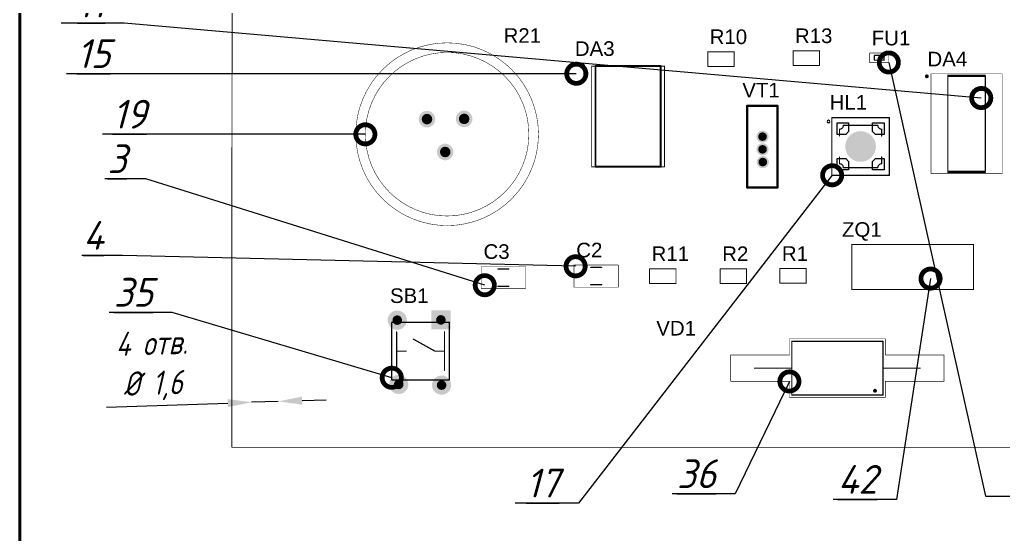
# Paper-space layout 'Лист1' of a CAD drawing. Header units: millimetres. Extents: x 20 to 405, y 5 to 258.
# Drawn here: x 20.3 to 122.9, y 124.1 to 177.8 of the extents above; entities that cross this region are included whole.
import ezdxf
from ezdxf import colors
from ezdxf.entities.mleader import LeaderData, LeaderLine
from ezdxf.math import Vec2, Vec3

# ---------------------------------------------------------------- set-up
doc = ezdxf.new("R2010")
doc.units = ezdxf.units.MM
for name, color, linetype in [('Mechanical13', 56, 'Continuous'), ('Mechanical15', 56, 'Continuous'), ('Mechanical2', 216, 'Continuous'), ('PadHoleLayer', 156, 'Continuous'), ('TopOverlay', 2, 'Continuous'), ('TopSolder', 216, 'Continuous')]:
    doc.layers.add(name, color=color, linetype=linetype)
doc.layers.add('СхемаЕлПринц', color=7, linetype='Continuous', lineweight=50, true_color=0x000000)
doc.styles.add('GOST-2.304_Type-B_italic', font='GOST Common Italic.ttf')
doc.styles.get("Standard").update_dxf_attribs({"font": 'arial.ttf'})
doc.dimstyles.new('ISO-25', dxfattribs={"dimtxt": 2.5, "dimasz": 2.5, "dimexe": 1.25, "dimexo": 0.625, "dimtad": 1, "dimtxsty": 'Standard', "dimcen": 2.5, "dimadec": 0, "dimazin": 0, "dimtfac": 1, "dimtmove": 0, "dimatfit": 3, "dimfxl": 1, "dimarcsym": 0})

# ---------------------------------------------------------------- blocks, each defined once
blk = doc.blocks.new('*D142')
at = {"layer": 'Defpoints', "color": 0, "transparency": 16777216}
for p in [(44.5, 137.91), (47.27, 138)]:
    blk.add_point(p, dxfattribs=at)
at = {"layer": 'СхемаЕлПринц', "color": 0, "lineweight": -2}
for p, q in [((29.37, 137.41), (42.01, 137.82)), ((47.27, 138), (44.5, 137.91)), ((49.76, 138.08), (52.26, 138.16))]:
    blk.add_line(p, q, dxfattribs=at)
at = {"layer": 'СхемаЕлПринц', "color": 0}
for points in [[(49.75, 138.5), (49.78, 137.66), (47.27, 138)], [(41.99, 138.24), (42.02, 137.41), (44.5, 137.91)]]:
    blk.add_solid(points, dxfattribs=at)
at = {"layer": 'СхемаЕлПринц', "color": 0, "insert": (34, 145.88), "char_height": 2.5, "width": 8.2401, "attachment_point": 5, "rotation": 1.8942}
blk.add_mtext('{\\fGOST type A|b0|i1|c204|p34;  \\P        \\P4 отв. \\fGOST type A|b0|i1|c0|p34;%%C 1,6}', dxfattribs=at)
blk = doc.blocks.new('_DotSmall')
at = {"color": 0, "linetype": 'ByBlock', "const_width": 0.5}
blk.add_lwpolyline([(-0.0625, 0, 1), (0.0625, 0, 1)], format="xyb", close=True, dxfattribs=at)

psp = doc.layouts.new('Лист1')

# ---------------------------------------------------------------- hatches: boundary and pattern name
at = {"layer": 'PadHoleLayer', "true_color": 0x000000}
h = psp.add_hatch(color=18, dxfattribs=at)
edge = h.paths.add_edge_path()
edge.add_arc((62.784, 167.421), 0.55, 0, 360)
h = psp.add_hatch(color=18, dxfattribs=at)
edge = h.paths.add_edge_path()
edge.add_arc((66.659, 167.446), 0.55, 0, 360)
h = psp.add_hatch(color=18, dxfattribs=at)
edge = h.paths.add_edge_path()
edge.add_arc((97.774, 165.596), 0.45, 0, 360)
h = psp.add_hatch(color=18, dxfattribs=at)
edge = h.paths.add_edge_path()
edge.add_arc((64.684, 163.996), 0.55, 0, 360)
h = psp.add_hatch(color=18, dxfattribs=at)
edge = h.paths.add_edge_path()
edge.add_arc((97.774, 164.271), 0.45, 0, 360)
h = psp.add_hatch(color=18, dxfattribs=at)
edge = h.paths.add_edge_path()
edge.add_arc((97.799, 162.946), 0.45, 0, 360)
h = psp.add_hatch(color=18, dxfattribs=at)
edge = h.paths.add_edge_path()
edge.add_arc((59.685, 146.47), 0.5, 0, 360)
h = psp.add_hatch(color=18, dxfattribs=at)
edge = h.paths.add_edge_path()
edge.add_arc((64.235, 146.495), 0.5, 0, 360)
h = psp.add_hatch(color=18, dxfattribs=at)
edge = h.paths.add_edge_path()
edge.add_arc((59.835, 139.77), 0.5, 0, 360)
h = psp.add_hatch(color=18, dxfattribs=at)
edge = h.paths.add_edge_path()
edge.add_arc((64.31, 139.695), 0.5, 0, 360)
at = {"layer": 'TopSolder', "true_color": 0x000000}
h = psp.add_hatch(color=18, dxfattribs=at)
edge = h.paths.add_edge_path()
edge.add_arc((62.784, 167.421), 0.864, 0, 360)
h = psp.add_hatch(color=18, dxfattribs=at)
edge = h.paths.add_edge_path()
edge.add_arc((66.659, 167.446), 0.864, 0, 360)
h = psp.add_hatch(color=18, dxfattribs=at)
edge = h.paths.add_edge_path()
edge.add_arc((97.774, 165.596), 0.644, 0, 360)
h = psp.add_hatch(color=18, dxfattribs=at)
edge = h.paths.add_edge_path()
edge.add_arc((107.999, 164.569), 1.6, 0, 360)
h = psp.add_hatch(color=18, dxfattribs=at)
edge = h.paths.add_edge_path()
edge.add_arc((64.684, 163.996), 0.864, 0, 360)
h = psp.add_hatch(color=18, dxfattribs=at)
edge = h.paths.add_edge_path()
edge.add_arc((97.774, 164.271), 0.644, 0, 360)
h = psp.add_hatch(color=18, dxfattribs=at)
edge = h.paths.add_edge_path()
edge.add_arc((97.799, 162.946), 0.644, 0, 360)
h = psp.add_hatch(color=18, dxfattribs=at)
edge = h.paths.add_edge_path()
edge.add_arc((59.685, 146.47), 1.002, 0, 360)
psp.add_hatch(color=18, dxfattribs=at).paths.add_polyline_path([(63.234, 147.497), (65.237, 147.497), (65.237, 145.494), (63.234, 145.494)])
h = psp.add_hatch(color=18, dxfattribs=at)
edge = h.paths.add_edge_path()
edge.add_arc((59.835, 139.77), 1.002, 0, 360)
h = psp.add_hatch(color=18, dxfattribs=at)
edge = h.paths.add_edge_path()
edge.add_arc((64.31, 139.695), 1.002, 0, 360)

# ---------------------------------------------------------------- linework, layer by layer
at = {"layer": 'Mechanical13', "color": 18, "true_color": 0x000000}
for points, const_width in [([(74.408, 165.848, 1), (55.358, 165.848, 1)], 0.05), ([(73.408, 165.848, 1), (56.358, 165.848, 1)], 0.05), ([(109.409, 174.06, 1), (109.473, 174.06, 1)], 0.0635), ([(109.409, 174.06, 1), (109.473, 174.06, 1)], 0.0635), ([(109.409, 173.56, 1), (109.473, 173.56, 1)], 0.0635), ([(109.409, 173.56, 1), (109.473, 173.56, 1)], 0.0635), ([(110.409, 174.06, 1), (110.473, 174.06, 1)], 0.0635), ([(110.409, 174.06, 1), (110.473, 174.06, 1)], 0.0635), ([(110.409, 173.56, 1), (110.473, 173.56, 1)], 0.0635), ([(110.409, 173.56, 1), (110.473, 173.56, 1)], 0.0635), ([(115.003, 171.883, 1), (114.803, 171.883, 1)], 0.2), ([(114.753, 171.883, 1), (114.853, 171.883, 1)], 0.1), ([(114.953, 171.883, 1), (115.053, 171.883, 1)], 0.1), ([(117.066, 171.888, 1), (117.13, 171.888, 1)], 0.0635), ([(117.066, 171.888, 1), (117.13, 171.888, 1)], 0.0635), ([(120.966, 171.888, 1), (121.03, 171.888, 1)], 0.0635), ([(120.966, 171.888, 1), (121.03, 171.888, 1)], 0.0635), ([(105.767, 166.369, 1), (105.831, 166.369, 1)], 0.0635), ([(105.767, 166.369, 1), (105.831, 166.369, 1)], 0.0635), ([(106.167, 166.769, 1), (106.231, 166.769, 1)], 0.0635), ([(106.167, 166.769, 1), (106.231, 166.769, 1)], 0.0635), ([(106.867, 166.769, 1), (106.931, 166.769, 1)], 0.0635), ([(109.067, 166.769, 1), (109.131, 166.769, 1)], 0.0635), ([(109.767, 166.769, 1), (109.831, 166.769, 1)], 0.0635), ([(109.767, 166.769, 1), (109.831, 166.769, 1)], 0.0635), ([(110.167, 166.369, 1), (110.231, 166.369, 1)], 0.0635), ([(110.167, 166.369, 1), (110.231, 166.369, 1)], 0.0635), ([(55.346, 165.848, 1), (55.371, 165.848, 1)], 0.025), ([(56.346, 165.848, 1), (56.371, 165.848, 1)], 0.025), ([(73.396, 165.848, 1), (73.421, 165.848, 1)], 0.025), ([(74.396, 165.848, 1), (74.421, 165.848, 1)], 0.025), ([(105.767, 165.669, 1), (105.831, 165.669, 1)], 0.0635), ([(110.167, 165.669, 1), (110.231, 165.669, 1)], 0.0635), ([(105.767, 163.469, 1), (105.831, 163.469, 1)], 0.0635), ([(110.167, 163.469, 1), (110.231, 163.469, 1)], 0.0635), ([(105.767, 162.769, 1), (105.831, 162.769, 1)], 0.0635), ([(105.767, 162.769, 1), (105.831, 162.769, 1)], 0.0635), ([(106.167, 162.369, 1), (106.231, 162.369, 1)], 0.0635), ([(106.167, 162.369, 1), (106.231, 162.369, 1)], 0.0635), ([(106.867, 162.369, 1), (106.931, 162.369, 1)], 0.0635), ([(109.067, 162.369, 1), (109.131, 162.369, 1)], 0.0635), ([(109.767, 162.369, 1), (109.831, 162.369, 1)], 0.0635), ([(109.767, 162.369, 1), (109.831, 162.369, 1)], 0.0635), ([(110.167, 162.769, 1), (110.231, 162.769, 1)], 0.0635), ([(110.167, 162.769, 1), (110.231, 162.769, 1)], 0.0635), ([(117.066, 161.988, 1), (117.13, 161.988, 1)], 0.0635), ([(117.066, 161.988, 1), (117.13, 161.988, 1)], 0.0635), ([(120.966, 161.988, 1), (121.03, 161.988, 1)], 0.0635), ([(120.966, 161.988, 1), (121.03, 161.988, 1)], 0.0635), ([(100.795, 144.266, 1), (100.859, 144.266, 1)], 0.0635), ([(100.795, 144.266, 1), (100.859, 144.266, 1)], 0.0635), ([(110.295, 144.266, 1), (110.359, 144.266, 1)], 0.0635), ([(110.295, 144.266, 1), (110.359, 144.266, 1)], 0.0635), ([(96.92, 141.466, 1), (96.984, 141.466, 1)], 0.0635), ([(100.795, 141.466, 1), (100.859, 141.466, 1)], 0.0635), ([(110.295, 141.466, 1), (110.359, 141.466, 1)], 0.0635), ([(110.295, 141.466, 1), (110.359, 141.466, 1)], 0.0635), ([(110.295, 141.466, 1), (110.359, 141.466, 1)], 0.0635), ([(114.17, 141.466, 1), (114.234, 141.466, 1)], 0.0635), ([(100.795, 138.666, 1), (100.859, 138.666, 1)], 0.0635), ([(100.795, 138.666, 1), (100.859, 138.666, 1)], 0.0635), ([(109.602, 139.111, 1), (109.402, 139.111, 1)], 0.2), ([(109.352, 139.111, 1), (109.452, 139.111, 1)], 0.1), ([(109.552, 139.111, 1), (109.652, 139.111, 1)], 0.1), ([(110.295, 138.666, 1), (110.359, 138.666, 1)], 0.0635), ([(110.295, 138.666, 1), (110.359, 138.666, 1)], 0.0635)]:
    psp.add_lwpolyline(points, format="xyb", close=True, dxfattribs=dict(at, const_width=const_width))
at = {"layer": 'Mechanical13', "color": 18, "true_color": 0x000000, "const_width": 0.127}
for points in [[(109.441, 173.56), (109.441, 174.06)], [(109.441, 174.06), (110.441, 174.06)], [(109.441, 173.56), (110.441, 173.56)], [(110.441, 173.56), (110.441, 174.06)], [(117.098, 161.988), (117.098, 171.888)], [(117.098, 171.888), (120.998, 171.888)], [(120.998, 161.988), (120.998, 171.888)], [(105.799, 165.669), (105.799, 166.369)], [(106.199, 166.769), (106.899, 166.769)], [(109.099, 166.769), (109.799, 166.769)], [(110.199, 165.669), (110.199, 166.369)], [(105.799, 162.769), (105.799, 163.469)], [(110.199, 162.769), (110.199, 163.469)], [(106.199, 162.369), (106.899, 162.369)], [(109.099, 162.369), (109.799, 162.369)], [(117.098, 161.988), (120.998, 161.988)], [(100.827, 138.666), (100.827, 144.266)], [(100.827, 144.266), (110.327, 144.266)], [(110.327, 141.466), (110.327, 144.266)], [(96.952, 141.466), (100.827, 141.466)], [(110.327, 138.666), (110.327, 141.466)], [(110.327, 141.466), (114.202, 141.466)], [(100.827, 138.666), (110.327, 138.666)]]:
    psp.add_lwpolyline(points, dxfattribs=at)
for points in [[(106.199, 166.769, -0.4142136), (105.799, 166.369)], [(110.199, 166.369, -0.4142136), (109.799, 166.769)], [(105.799, 162.769, -0.4142136), (106.199, 162.369)], [(109.799, 162.369, -0.4142136), (110.199, 162.769)]]:
    psp.add_lwpolyline(points, format="xyb", dxfattribs=at)
at = {"layer": 'Mechanical15', "color": 18, "true_color": 0x000000}
for points, const_width in [([(42.433, 133.214), (42.492, 238.28)], 0.1), ([(108.941, 173.31), (108.941, 174.31)], 0.05), ([(108.941, 174.31), (110.941, 174.31)], 0.05), ([(110.941, 173.31), (110.941, 174.31)], 0.05), ([(108.941, 173.31), (110.941, 173.31)], 0.05), ([(115.338, 161.738), (115.338, 172.138)], 0.05), ([(115.338, 172.138), (122.758, 172.138)], 0.05), ([(122.758, 161.738), (122.758, 172.138)], 0.05), ([(104.999, 161.569), (104.999, 167.569)], 0.127), ([(104.999, 167.569), (110.999, 167.569)], 0.127), ([(110.999, 161.569), (110.999, 167.569)], 0.127), ([(104.999, 161.569), (110.999, 161.569)], 0.127), ([(115.338, 161.738), (122.758, 161.738)], 0.05), ([(68.443, 149.745), (68.443, 152.061)], 0.05), ([(68.443, 152.061), (73.059, 152.061)], 0.05), ([(73.059, 149.745), (73.059, 152.061)], 0.05), ([(78.116, 149.905), (78.116, 152.221)], 0.05), ([(78.116, 152.221), (82.732, 152.221)], 0.05), ([(82.732, 149.905), (82.732, 152.221)], 0.05), ([(68.443, 149.745), (73.059, 149.745)], 0.05), ([(78.116, 149.905), (82.732, 149.905)], 0.05), ([(100.577, 144.516), (110.577, 144.516)], 0.05), ([(100.577, 142.841), (100.577, 144.516)], 0.05), ([(110.577, 142.841), (110.577, 144.516)], 0.05), ([(94.452, 140.091), (94.452, 142.841)], 0.05), ([(94.452, 142.841), (100.577, 142.841)], 0.05), ([(110.577, 142.841), (116.702, 142.841)], 0.05), ([(116.702, 140.091), (116.702, 142.841)], 0.05), ([(94.452, 140.091), (100.577, 140.091)], 0.05), ([(100.577, 138.416), (100.577, 140.091)], 0.05), ([(110.577, 140.091), (116.702, 140.091)], 0.05), ([(110.577, 138.416), (110.577, 140.091)], 0.05), ([(100.577, 138.416), (110.577, 138.416)], 0.05), ([(42.433, 133.214), (212.348, 133.214)], 0.1)]:
    psp.add_lwpolyline(points, dxfattribs=dict(at, const_width=const_width))
for points, const_width in [([(108.929, 174.31, 1), (108.954, 174.31, 1)], 0.025), ([(108.929, 174.31, 1), (108.954, 174.31, 1)], 0.025), ([(110.929, 174.31, 1), (110.954, 174.31, 1)], 0.025), ([(110.929, 174.31, 1), (110.954, 174.31, 1)], 0.025), ([(108.929, 173.31, 1), (108.954, 173.31, 1)], 0.025), ([(108.929, 173.31, 1), (108.954, 173.31, 1)], 0.025), ([(110.929, 173.31, 1), (110.954, 173.31, 1)], 0.025), ([(110.929, 173.31, 1), (110.954, 173.31, 1)], 0.025), ([(115.326, 172.138, 1), (115.351, 172.138, 1)], 0.025), ([(115.326, 172.138, 1), (115.351, 172.138, 1)], 0.025), ([(122.746, 172.138, 1), (122.771, 172.138, 1)], 0.025), ([(122.746, 172.138, 1), (122.771, 172.138, 1)], 0.025), ([(104.967, 167.569, 1), (105.031, 167.569, 1)], 0.0635), ([(104.967, 167.569, 1), (105.031, 167.569, 1)], 0.0635), ([(110.967, 167.569, 1), (111.031, 167.569, 1)], 0.0635), ([(110.967, 167.569, 1), (111.031, 167.569, 1)], 0.0635), ([(104.967, 161.569, 1), (105.031, 161.569, 1)], 0.0635), ([(104.967, 161.569, 1), (105.031, 161.569, 1)], 0.0635), ([(110.967, 161.569, 1), (111.031, 161.569, 1)], 0.0635), ([(110.967, 161.569, 1), (111.031, 161.569, 1)], 0.0635), ([(115.326, 161.738, 1), (115.351, 161.738, 1)], 0.025), ([(115.326, 161.738, 1), (115.351, 161.738, 1)], 0.025), ([(122.746, 161.738, 1), (122.771, 161.738, 1)], 0.025), ([(122.746, 161.738, 1), (122.771, 161.738, 1)], 0.025), ([(68.431, 152.061, 1), (68.456, 152.061, 1)], 0.025), ([(68.431, 152.061, 1), (68.456, 152.061, 1)], 0.025), ([(73.047, 152.061, 1), (73.072, 152.061, 1)], 0.025), ([(73.047, 152.061, 1), (73.072, 152.061, 1)], 0.025), ([(78.104, 152.221, 1), (78.129, 152.221, 1)], 0.025), ([(78.104, 152.221, 1), (78.129, 152.221, 1)], 0.025), ([(82.72, 152.221, 1), (82.745, 152.221, 1)], 0.025), ([(82.72, 152.221, 1), (82.745, 152.221, 1)], 0.025), ([(68.431, 149.745, 1), (68.456, 149.745, 1)], 0.025), ([(68.431, 149.745, 1), (68.456, 149.745, 1)], 0.025), ([(73.047, 149.745, 1), (73.072, 149.745, 1)], 0.025), ([(73.047, 149.745, 1), (73.072, 149.745, 1)], 0.025), ([(78.104, 149.905, 1), (78.129, 149.905, 1)], 0.025), ([(78.104, 149.905, 1), (78.129, 149.905, 1)], 0.025), ([(82.72, 149.905, 1), (82.745, 149.905, 1)], 0.025), ([(82.72, 149.905, 1), (82.745, 149.905, 1)], 0.025), ([(100.565, 144.516, 1), (100.59, 144.516, 1)], 0.025), ([(100.565, 144.516, 1), (100.59, 144.516, 1)], 0.025), ([(110.565, 144.516, 1), (110.59, 144.516, 1)], 0.025), ([(110.565, 144.516, 1), (110.59, 144.516, 1)], 0.025), ([(94.44, 142.841, 1), (94.465, 142.841, 1)], 0.025), ([(94.44, 142.841, 1), (94.465, 142.841, 1)], 0.025), ([(100.565, 142.841, 1), (100.59, 142.841, 1)], 0.025), ([(100.565, 142.841, 1), (100.59, 142.841, 1)], 0.025), ([(110.565, 142.841, 1), (110.59, 142.841, 1)], 0.025), ([(110.565, 142.841, 1), (110.59, 142.841, 1)], 0.025), ([(116.69, 142.841, 1), (116.715, 142.841, 1)], 0.025), ([(116.69, 142.841, 1), (116.715, 142.841, 1)], 0.025), ([(94.44, 140.091, 1), (94.465, 140.091, 1)], 0.025), ([(94.44, 140.091, 1), (94.465, 140.091, 1)], 0.025), ([(100.565, 140.091, 1), (100.59, 140.091, 1)], 0.025), ([(100.565, 140.091, 1), (100.59, 140.091, 1)], 0.025), ([(110.565, 140.091, 1), (110.59, 140.091, 1)], 0.025), ([(110.565, 140.091, 1), (110.59, 140.091, 1)], 0.025), ([(116.69, 140.091, 1), (116.715, 140.091, 1)], 0.025), ([(116.69, 140.091, 1), (116.715, 140.091, 1)], 0.025), ([(100.565, 138.416, 1), (100.59, 138.416, 1)], 0.025), ([(100.565, 138.416, 1), (100.59, 138.416, 1)], 0.025), ([(110.565, 138.416, 1), (110.59, 138.416, 1)], 0.025), ([(110.565, 138.416, 1), (110.59, 138.416, 1)], 0.025)]:
    psp.add_lwpolyline(points, format="xyb", close=True, dxfattribs=dict(at, const_width=const_width))
at = {"layer": 'Mechanical2', "color": 18, "true_color": 0x000000}
for points, const_width in [([(92.068, 172.919), (92.068, 174.444)], 0.1), ([(92.068, 174.444), (94.818, 174.444)], 0.1), ([(94.818, 172.919), (94.818, 174.444)], 0.1), ([(100.959, 173.021), (100.959, 174.546)], 0.1), ([(100.959, 174.546), (103.709, 174.546)], 0.1), ([(103.709, 173.021), (103.709, 174.546)], 0.1), ([(79.954, 162.454), (79.954, 172.954)], 0.1), ([(79.954, 172.954), (87.554, 172.954)], 0.1), ([(87.554, 162.454), (87.554, 172.954)], 0.1), ([(92.068, 172.919), (94.818, 172.919)], 0.1), ([(100.959, 173.021), (103.709, 173.021)], 0.1), ([(96.174, 160.296), (96.174, 168.796)], 0.254), ([(96.174, 168.796), (99.324, 168.796)], 0.254), ([(99.324, 160.296), (99.324, 168.796)], 0.254), ([(79.954, 162.454), (87.554, 162.454)], 0.1), ([(96.174, 160.296), (99.324, 160.296)], 0.254), ([(107.071, 149.653), (107.071, 154.352)], 0.1), ([(107.071, 154.352), (119.771, 154.352)], 0.1), ([(119.771, 149.653), (119.771, 154.352)], 0.1), ([(85.998, 150.288), (85.998, 151.813)], 0.1), ([(85.998, 151.813), (88.748, 151.813)], 0.1), ([(88.748, 150.288), (88.748, 151.813)], 0.1), ([(93.364, 150.288), (93.364, 151.813)], 0.1), ([(93.364, 151.813), (96.114, 151.813)], 0.1), ([(96.114, 150.288), (96.114, 151.813)], 0.1), ([(99.586, 150.313), (99.586, 151.838)], 0.1), ([(99.586, 151.838), (102.336, 151.838)], 0.1), ([(102.336, 150.313), (102.336, 151.838)], 0.1), ([(85.998, 150.288), (88.748, 150.288)], 0.1), ([(93.364, 150.288), (96.114, 150.288)], 0.1), ([(99.586, 150.313), (102.336, 150.313)], 0.1), ([(107.071, 149.653), (119.771, 149.653)], 0.1)]:
    psp.add_lwpolyline(points, dxfattribs=dict(at, const_width=const_width))
for points, const_width in [([(92.043, 174.444, 1), (92.093, 174.444, 1)], 0.05), ([(92.043, 174.444, 1), (92.093, 174.444, 1)], 0.05), ([(94.793, 174.444, 1), (94.843, 174.444, 1)], 0.05), ([(94.793, 174.444, 1), (94.843, 174.444, 1)], 0.05), ([(100.934, 174.546, 1), (100.984, 174.546, 1)], 0.05), ([(100.934, 174.546, 1), (100.984, 174.546, 1)], 0.05), ([(103.684, 174.546, 1), (103.734, 174.546, 1)], 0.05), ([(103.684, 174.546, 1), (103.734, 174.546, 1)], 0.05), ([(79.929, 172.954, 1), (79.979, 172.954, 1)], 0.05), ([(79.929, 172.954, 1), (79.979, 172.954, 1)], 0.05), ([(87.529, 172.954, 1), (87.579, 172.954, 1)], 0.05), ([(87.529, 172.954, 1), (87.579, 172.954, 1)], 0.05), ([(92.043, 172.919, 1), (92.093, 172.919, 1)], 0.05), ([(92.043, 172.919, 1), (92.093, 172.919, 1)], 0.05), ([(94.793, 172.919, 1), (94.843, 172.919, 1)], 0.05), ([(94.793, 172.919, 1), (94.843, 172.919, 1)], 0.05), ([(100.934, 173.021, 1), (100.984, 173.021, 1)], 0.05), ([(100.934, 173.021, 1), (100.984, 173.021, 1)], 0.05), ([(103.684, 173.021, 1), (103.734, 173.021, 1)], 0.05), ([(103.684, 173.021, 1), (103.734, 173.021, 1)], 0.05), ([(80.329, 172.054, 1), (80.379, 172.054, 1)], 0.05), ([(96.111, 168.796, 1), (96.238, 168.796, 1)], 0.127), ([(96.111, 168.796, 1), (96.238, 168.796, 1)], 0.127), ([(99.261, 168.796, 1), (99.388, 168.796, 1)], 0.127), ([(99.261, 168.796, 1), (99.388, 168.796, 1)], 0.127), ([(79.929, 162.454, 1), (79.979, 162.454, 1)], 0.05), ([(79.929, 162.454, 1), (79.979, 162.454, 1)], 0.05), ([(87.529, 162.454, 1), (87.579, 162.454, 1)], 0.05), ([(87.529, 162.454, 1), (87.579, 162.454, 1)], 0.05), ([(96.111, 160.296, 1), (96.238, 160.296, 1)], 0.127), ([(96.111, 160.296, 1), (96.238, 160.296, 1)], 0.127), ([(99.261, 160.296, 1), (99.388, 160.296, 1)], 0.127), ([(99.261, 160.296, 1), (99.388, 160.296, 1)], 0.127), ([(107.046, 154.352, 1), (107.096, 154.352, 1)], 0.05), ([(107.046, 154.352, 1), (107.096, 154.352, 1)], 0.05), ([(119.746, 154.352, 1), (119.796, 154.352, 1)], 0.05), ([(119.746, 154.352, 1), (119.796, 154.352, 1)], 0.05), ([(85.973, 151.813, 1), (86.023, 151.813, 1)], 0.05), ([(85.973, 151.813, 1), (86.023, 151.813, 1)], 0.05), ([(88.723, 151.813, 1), (88.773, 151.813, 1)], 0.05), ([(88.723, 151.813, 1), (88.773, 151.813, 1)], 0.05), ([(93.339, 151.813, 1), (93.389, 151.813, 1)], 0.05), ([(93.339, 151.813, 1), (93.389, 151.813, 1)], 0.05), ([(96.089, 151.813, 1), (96.139, 151.813, 1)], 0.05), ([(96.089, 151.813, 1), (96.139, 151.813, 1)], 0.05), ([(99.561, 151.838, 1), (99.611, 151.838, 1)], 0.05), ([(99.561, 151.838, 1), (99.611, 151.838, 1)], 0.05), ([(102.311, 151.838, 1), (102.361, 151.838, 1)], 0.05), ([(102.311, 151.838, 1), (102.361, 151.838, 1)], 0.05), ([(85.973, 150.288, 1), (86.023, 150.288, 1)], 0.05), ([(85.973, 150.288, 1), (86.023, 150.288, 1)], 0.05), ([(88.723, 150.288, 1), (88.773, 150.288, 1)], 0.05), ([(88.723, 150.288, 1), (88.773, 150.288, 1)], 0.05), ([(93.339, 150.288, 1), (93.389, 150.288, 1)], 0.05), ([(93.339, 150.288, 1), (93.389, 150.288, 1)], 0.05), ([(96.089, 150.288, 1), (96.139, 150.288, 1)], 0.05), ([(96.089, 150.288, 1), (96.139, 150.288, 1)], 0.05), ([(99.561, 150.313, 1), (99.611, 150.313, 1)], 0.05), ([(99.561, 150.313, 1), (99.611, 150.313, 1)], 0.05), ([(102.311, 150.313, 1), (102.361, 150.313, 1)], 0.05), ([(102.311, 150.313, 1), (102.361, 150.313, 1)], 0.05), ([(107.046, 149.653, 1), (107.096, 149.653, 1)], 0.05), ([(107.046, 149.653, 1), (107.096, 149.653, 1)], 0.05), ([(119.746, 149.653, 1), (119.796, 149.653, 1)], 0.05), ([(119.746, 149.653, 1), (119.796, 149.653, 1)], 0.05)]:
    psp.add_lwpolyline(points, format="xyb", close=True, dxfattribs=dict(at, const_width=const_width))
at = {"layer": 'TopOverlay', "color": 18, "true_color": 0x000000}
for points, const_width in [([(79.129, 172.999, 1), (78.879, 172.999, 1)], 0.25), ([(78.817, 172.999, 1), (78.942, 172.999, 1)], 0.125), ([(79.067, 172.999, 1), (79.192, 172.999, 1)], 0.125), ([(80.304, 172.954, 1), (80.404, 172.954, 1)], 0.1), ([(80.304, 172.954, 1), (80.404, 172.954, 1)], 0.1), ([(87.104, 172.954, 1), (87.204, 172.954, 1)], 0.1), ([(87.104, 172.954, 1), (87.204, 172.954, 1)], 0.1), ([(115.003, 171.883, 1), (114.803, 171.883, 1)], 0.2), ([(114.753, 171.883, 1), (114.853, 171.883, 1)], 0.1), ([(114.953, 171.883, 1), (115.053, 171.883, 1)], 0.1), ([(117.066, 172.003, 1), (117.13, 172.003, 1)], 0.0635), ([(120.966, 172.003, 1), (121.03, 172.003, 1)], 0.0635), ([(106.867, 166.769, 1), (106.931, 166.769, 1)], 0.0635), ([(109.067, 166.769, 1), (109.131, 166.769, 1)], 0.0635), ([(80.304, 162.454, 1), (80.404, 162.454, 1)], 0.1), ([(80.304, 162.454, 1), (80.404, 162.454, 1)], 0.1), ([(87.104, 162.454, 1), (87.204, 162.454, 1)], 0.1), ([(87.104, 162.454, 1), (87.204, 162.454, 1)], 0.1), ([(106.867, 162.369, 1), (106.931, 162.369, 1)], 0.0635), ([(109.067, 162.369, 1), (109.131, 162.369, 1)], 0.0635), ([(117.066, 161.873, 1), (117.13, 161.873, 1)], 0.0635), ([(120.966, 161.873, 1), (121.03, 161.873, 1)], 0.0635), ([(70.149, 151.803, 1), (70.213, 151.803, 1)], 0.0635), ([(71.289, 151.803, 1), (71.353, 151.803, 1)], 0.0635), ([(79.822, 151.963, 1), (79.886, 151.963, 1)], 0.0635), ([(80.962, 151.963, 1), (81.026, 151.963, 1)], 0.0635), ([(70.149, 150.003, 1), (70.213, 150.003, 1)], 0.0635), ([(71.289, 150.003, 1), (71.353, 150.003, 1)], 0.0635), ([(79.822, 150.163, 1), (79.886, 150.163, 1)], 0.0635), ([(80.962, 150.163, 1), (81.026, 150.163, 1)], 0.0635), ([(59.08, 146.239, 1), (59.144, 146.239, 1)], 0.0635), ([(59.08, 146.239, 1), (59.144, 146.239, 1)], 0.0635), ([(65.08, 146.239, 1), (65.144, 146.239, 1)], 0.0635), ([(65.08, 146.239, 1), (65.144, 146.239, 1)], 0.0635), ([(59.58, 145.239, 1), (59.644, 145.239, 1)], 0.0635), ([(64.58, 145.239, 1), (64.644, 145.239, 1)], 0.0635), ([(61.33, 144.489, 1), (61.394, 144.489, 1)], 0.0635), ([(100.795, 144.266, 1), (100.859, 144.266, 1)], 0.0635), ([(100.795, 144.266, 1), (100.859, 144.266, 1)], 0.0635), ([(110.295, 144.266, 1), (110.359, 144.266, 1)], 0.0635), ([(110.295, 144.266, 1), (110.359, 144.266, 1)], 0.0635), ([(59.58, 143.239, 1), (59.644, 143.239, 1)], 0.0635), ([(59.58, 143.239, 1), (59.644, 143.239, 1)], 0.0635), ([(59.58, 143.239, 1), (59.644, 143.239, 1)], 0.0635), ([(60.58, 143.239, 1), (60.644, 143.239, 1)], 0.0635), ([(63.58, 143.239, 1), (63.644, 143.239, 1)], 0.0635), ([(63.58, 143.239, 1), (63.644, 143.239, 1)], 0.0635), ([(64.58, 143.239, 1), (64.644, 143.239, 1)], 0.0635), ([(64.58, 143.239, 1), (64.644, 143.239, 1)], 0.0635), ([(64.58, 143.239, 1), (64.644, 143.239, 1)], 0.0635), ([(59.58, 141.239, 1), (59.644, 141.239, 1)], 0.0635), ([(64.58, 141.239, 1), (64.644, 141.239, 1)], 0.0635), ([(59.08, 140.239, 1), (59.144, 140.239, 1)], 0.0635), ([(59.08, 140.239, 1), (59.144, 140.239, 1)], 0.0635), ([(65.08, 140.239, 1), (65.144, 140.239, 1)], 0.0635), ([(65.08, 140.239, 1), (65.144, 140.239, 1)], 0.0635), ([(100.795, 138.666, 1), (100.859, 138.666, 1)], 0.0635), ([(100.795, 138.666, 1), (100.859, 138.666, 1)], 0.0635), ([(109.602, 139.111, 1), (109.402, 139.111, 1)], 0.2), ([(109.352, 139.111, 1), (109.452, 139.111, 1)], 0.1), ([(109.552, 139.111, 1), (109.652, 139.111, 1)], 0.1), ([(110.295, 138.666, 1), (110.359, 138.666, 1)], 0.0635), ([(110.295, 138.666, 1), (110.359, 138.666, 1)], 0.0635)]:
    psp.add_lwpolyline(points, format="xyb", close=True, dxfattribs=dict(at, const_width=const_width))
for points, const_width in [([(80.354, 172.954), (87.154, 172.954)], 0.2), ([(80.354, 162.454), (80.354, 172.954)], 0.2), ([(87.154, 162.454), (87.154, 172.954)], 0.2), ([(117.098, 172.003), (120.998, 172.003)], 0.127), ([(106.899, 166.769), (109.099, 166.769)], 0.127), ([(80.354, 162.454), (87.154, 162.454)], 0.2), ([(106.899, 162.369), (109.099, 162.369)], 0.127), ([(117.098, 161.873), (120.998, 161.873)], 0.127), ([(70.181, 151.803), (71.321, 151.803)], 0.127), ([(79.854, 151.963), (80.994, 151.963)], 0.127), ([(70.181, 150.003), (71.321, 150.003)], 0.127), ([(79.854, 150.163), (80.994, 150.163)], 0.127), ([(59.112, 140.239), (59.112, 146.239)], 0.127), ([(59.112, 146.239), (65.112, 146.239)], 0.127), ([(65.112, 140.239), (65.112, 146.239)], 0.127), ([(59.612, 143.239), (59.612, 145.239)], 0.127), ([(64.612, 143.239), (64.612, 145.239)], 0.127), ([(61.362, 144.489), (63.612, 143.239)], 0.127), ([(100.827, 138.666), (100.827, 144.266)], 0.127), ([(100.827, 144.266), (110.327, 144.266)], 0.127), ([(110.327, 138.666), (110.327, 144.266)], 0.127), ([(59.612, 143.239), (60.612, 143.239)], 0.127), ([(59.612, 141.239), (59.612, 143.239)], 0.127), ([(63.612, 143.239), (64.612, 143.239)], 0.127), ([(64.612, 141.239), (64.612, 143.239)], 0.127), ([(59.112, 140.239), (65.112, 140.239)], 0.127), ([(100.827, 138.666), (110.327, 138.666)], 0.127)]:
    psp.add_lwpolyline(points, dxfattribs=dict(at, const_width=const_width))
for points in [[(104.776, 167.169, 1), (104.522, 167.169, 1)], [(104.522, 167.169, 1), (104.522, 167.169, 1)], [(104.776, 167.169, 1), (104.776, 167.169, 1)]]:
    psp.add_lwpolyline(points, format="xyb", close=True, dxfattribs=at)
at = {"layer": 'TopSolder', "color": 18, "true_color": 0x000000}
for p, q in [((105.549, 165.819), (105.549, 167.019)), ((105.549, 167.019), (106.749, 167.019)), ((106.749, 167.019), (106.749, 166.124)), ((109.249, 166.124), (109.249, 167.019)), ((109.249, 167.019), (110.449, 167.019)), ((110.449, 167.019), (110.449, 165.819)), ((106.444, 165.819), (105.549, 165.819)), ((106.749, 166.124), (106.444, 165.819)), ((109.554, 165.819), (109.249, 166.124)), ((110.449, 165.819), (109.554, 165.819)), ((105.549, 162.119), (105.549, 163.319)), ((105.549, 163.319), (106.444, 163.319)), ((106.444, 163.319), (106.749, 163.014)), ((109.249, 163.014), (109.554, 163.319)), ((109.554, 163.319), (110.449, 163.319)), ((110.449, 163.319), (110.449, 162.119)), ((106.749, 162.119), (105.549, 162.119)), ((106.749, 163.014), (106.749, 162.119)), ((109.249, 162.119), (109.249, 163.014)), ((110.449, 162.119), (109.249, 162.119))]:
    psp.add_line(p, q, dxfattribs=at)
at = {"layer": 'СхемаЕлПринц'}
psp.add_line((20.313, 257.454), (20.313, 5.357), dxfattribs=at)

# ---------------------------------------------------------------- texts
at = {"layer": 'TopOverlay', "color": 18, "true_color": 0x000000}
for s, p in [('R21', (70.773, 175.376)), ('R10', (92.261, 175.244)), ('R13', (101.153, 175.346)), ('FU1', (109.16, 175.106)), ('DA3', (78.204, 174.012)), ('DA4', (114.968, 172.916)), ('VT1', (95.665, 169.677)), ('HL1', (104.768, 168.398)), ('ZQ1', (106.055, 155.153)), ('C3', (68.679, 152.854)), ('C2', (78.352, 153.014)), ('R11', (86.205, 152.625)), ('R2', (93.571, 152.625)), ('R1', (99.793, 152.65)), ('SB1', (58.925, 148.257)), ('VD1', (86.696, 144.868))]:
    psp.add_text(s, height=1.524, dxfattribs=at).set_placement(p)

# ---------------------------------------------------------------- dimensions: what is measured, and where the dimension line sits
at = {"layer": 'СхемаЕлПринц'}
dim = psp.add_diameter_dim_2p(p1=(47.266, 137.998), p2=(44.504, 137.906), text='{\\fGOST type A|b0|i1|c204|p34;  \\P        \\P4 отв. \\fGOST type A|b0|i1|c0|p34;%%C 1,6}', dimstyle='ISO-25', dxfattribs=at)
dim.commit()
dim.dimension.update_dxf_attribs({"geometry": '*D142', "text_midpoint": (34.278, 137.568), "dimtype": 163})

# ---------------------------------------------------------------- leaders
ml = psp.add_multileader_mtext('Standard')
ml.set_content('\\L11', color=256, style='GOST-2.304_Type-B_italic')
ml.set_leader_properties()
ml.set_arrow_properties(name='DOTSMALL')
ml.build(insert=Vec2(0, 0))
ml.multileader.update_dxf_attribs({"text_left_attachment_type": 8, "text_right_attachment_type": 8, "dogleg_length": 1})
ctx = ml.context
ctx.base_point, ctx.char_height, ctx.landing_gap_size, ctx.plane_origin = Vec3(25.579, 177.42), 3, 1, Vec3(120.577, 169.62)
ctx.left_attachment, ctx.right_attachment, ctx.text_align_type = 8, 8, 2
notes = []
notes.append((ctx, [(0, (1, 1, 0), (31.22, 177.42), (-1, 0), 1, [(0, [(120.577, 169.62)], 0, [])])]))
ctx.mtext.insert, ctx.mtext.alignment, ctx.mtext.flow_direction = Vec3(29.22, 181.02), 3, 5
ml = psp.add_multileader_mtext('Standard')
ml.set_content('\\L15', color=256, style='GOST-2.304_Type-B_italic')
ml.set_leader_properties()
ml.set_arrow_properties(name='DOTSMALL')
ml.build(insert=Vec2(0, 0))
ml.multileader.update_dxf_attribs({"text_left_attachment_type": 8, "text_right_attachment_type": 8, "dogleg_length": 1})
ctx = ml.context
ctx.base_point, ctx.char_height, ctx.landing_gap_size, ctx.plane_origin = Vec3(25.681, 172.149), 3, 1, Vec3(78.354, 172.149)
ctx.left_attachment, ctx.right_attachment, ctx.text_align_type = 8, 8, 2
notes.append((ctx, [(0, (1, 1, 0), (31.788, 172.149), (-1, 0), 1, [(0, [(78.354, 172.149)], 0, [])])]))
ctx.mtext.insert, ctx.mtext.alignment, ctx.mtext.flow_direction = Vec3(29.788, 175.749), 3, 5
ml = psp.add_multileader_mtext('Standard')
ml.set_content('\\L16', color=256, style='GOST-2.304_Type-B_italic')
ml.set_leader_properties()
ml.set_arrow_properties(name='DOTSMALL')
ml.build(insert=Vec2(0, 0))
ml.multileader.update_dxf_attribs({"text_left_attachment_type": 8, "text_right_attachment_type": 8, "dogleg_length": 1})
ctx = ml.context
ctx.base_point, ctx.char_height, ctx.landing_gap_size, ctx.plane_origin = Vec3(122.009, 128.132), 3, 1, Vec3(110.941, 173.323)
ctx.left_attachment, ctx.right_attachment = 8, 8
notes.append((ctx, [(0, (1, 1, 0), (121.009, 128.132), (1, 0), 1, [(0, [(110.941, 173.323)], 0, [])])]))
ctx.mtext.insert, ctx.mtext.flow_direction = Vec3(123.009, 131.732), 5
ml = psp.add_multileader_mtext('Standard')
ml.set_content('\\L19', color=256, style='GOST-2.304_Type-B_italic')
ml.set_leader_properties()
ml.set_arrow_properties(name='DOTSMALL')
ml.build(insert=Vec2(0, 0))
ml.multileader.update_dxf_attribs({"text_left_attachment_type": 8, "text_right_attachment_type": 8, "dogleg_length": 1})
ctx = ml.context
ctx.base_point, ctx.char_height, ctx.landing_gap_size, ctx.plane_origin = Vec3(29.407, 165.836), 3, 1, Vec3(56.358, 165.836)
ctx.left_attachment, ctx.right_attachment, ctx.text_align_type = 8, 8, 2
notes.append((ctx, [(0, (1, 1, 0), (35.529, 165.836), (-1, 0), 1, [(0, [(56.358, 165.836)], 0, [])])]))
ctx.mtext.insert, ctx.mtext.alignment, ctx.mtext.flow_direction = Vec3(33.529, 169.436), 3, 5
ml = psp.add_multileader_mtext('Standard')
ml.set_content('\\L{\\L3}', color=256, style='GOST-2.304_Type-B_italic')
ml.set_leader_properties()
ml.set_arrow_properties(name='DOTSMALL')
ml.build(insert=Vec2(0, 0))
ml.multileader.update_dxf_attribs({"text_left_attachment_type": 8, "text_right_attachment_type": 8, "dogleg_length": 1})
ctx = ml.context
ctx.base_point, ctx.char_height, ctx.landing_gap_size, ctx.plane_origin = Vec3(28.351, 161.184), 3, 1, Vec3(68.809, 150.111)
ctx.left_attachment, ctx.right_attachment, ctx.text_align_type = 8, 8, 2
notes.append((ctx, [(0, (1, 1, 0), (33.478, 161.184), (-1, 0), 1, [(0, [(68.809, 150.111)], 0, [])])]))
ctx.mtext.insert, ctx.mtext.alignment, ctx.mtext.flow_direction = Vec3(31.478, 164.784), 3, 5
ml = psp.add_multileader_mtext('Standard')
ml.set_content('\\L17', color=256, style='GOST-2.304_Type-B_italic')
ml.set_leader_properties()
ml.set_arrow_properties(name='DOTSMALL')
ml.build(insert=Vec2(0, 0))
ml.multileader.update_dxf_attribs({"text_left_attachment_type": 8, "text_right_attachment_type": 8, "dogleg_length": 1})
ctx = ml.context
ctx.base_point, ctx.char_height, ctx.landing_gap_size, ctx.plane_origin = Vec3(72.312, 127.39), 3, 1, Vec3(105.031, 161.569)
ctx.left_attachment, ctx.right_attachment, ctx.text_align_type = 8, 8, 2
notes.append((ctx, [(0, (1, 1, 0), (78.573, 127.39), (-1, 0), 1, [(0, [(105.031, 161.569)], 0, [])])]))
ctx.mtext.insert, ctx.mtext.alignment, ctx.mtext.flow_direction = Vec3(76.573, 130.99), 3, 5
ml = psp.add_multileader_mtext('Standard')
ml.set_content('\\L4', color=256, style='GOST-2.304_Type-B_italic')
ml.set_leader_properties()
ml.set_arrow_properties(name='DOTSMALL')
ml.build(insert=Vec2(0, 0))
ml.multileader.update_dxf_attribs({"text_left_attachment_type": 8, "text_right_attachment_type": 8, "dogleg_length": 1})
ctx = ml.context
ctx.base_point, ctx.char_height, ctx.landing_gap_size, ctx.plane_origin = Vec3(26.227, 153.21), 3, 1, Vec3(78.281, 152.08)
ctx.left_attachment, ctx.right_attachment, ctx.text_align_type = 8, 8, 2
notes.append((ctx, [(0, (1, 1, 0), (31.08, 153.21), (-1, 0), 1, [(0, [(78.281, 152.08)], 0, [])])]))
ctx.mtext.insert, ctx.mtext.alignment, ctx.mtext.flow_direction = Vec3(29.08, 156.81), 3, 5
ml = psp.add_multileader_mtext('Standard')
ml.set_content('\\L42', color=256, style='GOST-2.304_Type-B_italic')
ml.set_leader_properties()
ml.set_arrow_properties(name='DOTSMALL')
ml.build(insert=Vec2(0, 0))
ml.multileader.update_dxf_attribs({"text_left_attachment_type": 8, "text_right_attachment_type": 8, "dogleg_length": 1})
ctx = ml.context
ctx.base_point, ctx.char_height, ctx.landing_gap_size, ctx.plane_origin = Vec3(104.272, 127.77), 3, 1, Vec3(115.295, 150.801)
ctx.left_attachment, ctx.right_attachment, ctx.text_align_type = 8, 8, 2
notes.append((ctx, [(0, (1, 1, 0), (111.725, 127.77), (-1, 0), 1, [(0, [(115.295, 150.801)], 0, [])])]))
ctx.mtext.insert, ctx.mtext.alignment, ctx.mtext.flow_direction = Vec3(109.725, 131.37), 3, 5
ml = psp.add_multileader_mtext('Standard')
ml.set_content('\\L35', color=256, style='GOST-2.304_Type-B_italic')
ml.set_leader_properties()
ml.set_arrow_properties(name='DOTSMALL')
ml.build(insert=Vec2(0, 0))
ml.multileader.update_dxf_attribs({"text_left_attachment_type": 8, "text_right_attachment_type": 8, "dogleg_length": 1})
ctx = ml.context
ctx.base_point, ctx.char_height, ctx.landing_gap_size, ctx.plane_origin = Vec3(28.943, 147.271), 3, 1, Vec3(59.112, 140.464)
ctx.left_attachment, ctx.right_attachment, ctx.text_align_type = 8, 8, 2
notes.append((ctx, [(0, (1, 1, 0), (36.227, 147.271), (-1, 0), 1, [(0, [(59.112, 140.464)], 0, [])])]))
ctx.mtext.insert, ctx.mtext.alignment, ctx.mtext.flow_direction = Vec3(34.227, 150.871), 3, 5
ml = psp.add_multileader_mtext('Standard')
ml.set_content('\\L36', color=256, style='GOST-2.304_Type-B_italic')
ml.set_leader_properties()
ml.set_arrow_properties(name='DOTSMALL')
ml.build(insert=Vec2(0, 0))
ml.multileader.update_dxf_attribs({"text_left_attachment_type": 8, "text_right_attachment_type": 8, "dogleg_length": 1})
ctx = ml.context
ctx.base_point, ctx.char_height, ctx.landing_gap_size, ctx.plane_origin = Vec3(87.806, 128.362), 3, 1, Vec3(100.577, 140.079)
ctx.left_attachment, ctx.right_attachment, ctx.text_align_type = 8, 8, 2
notes.append((ctx, [(0, (1, 1, 0), (94.933, 128.362), (-1, 0), 1, [(0, [(100.577, 140.079)], 0, [])])]))
ctx.mtext.insert, ctx.mtext.alignment, ctx.mtext.flow_direction = Vec3(92.933, 131.962), 3, 5
for ctx, leaders in notes:
    for number, flags, end, landing, length, lines in leaders:
        leader = LeaderData()
        leader.index, (leader.has_last_leader_line, leader.has_dogleg_vector, leader.attachment_direction) = number, flags
        leader.last_leader_point, leader.dogleg_vector, leader.dogleg_length = Vec3(end), Vec3(landing), length
        for number, points, colour, breaks in lines:
            line = LeaderLine()
            line.index, line.vertices, line.color, line.breaks = number, Vec3.list(points), colors.encode_raw_color(colour), breaks
            leader.lines.append(line)
        ctx.leaders.append(leader)

doc.saveas('drawing.dxf')
